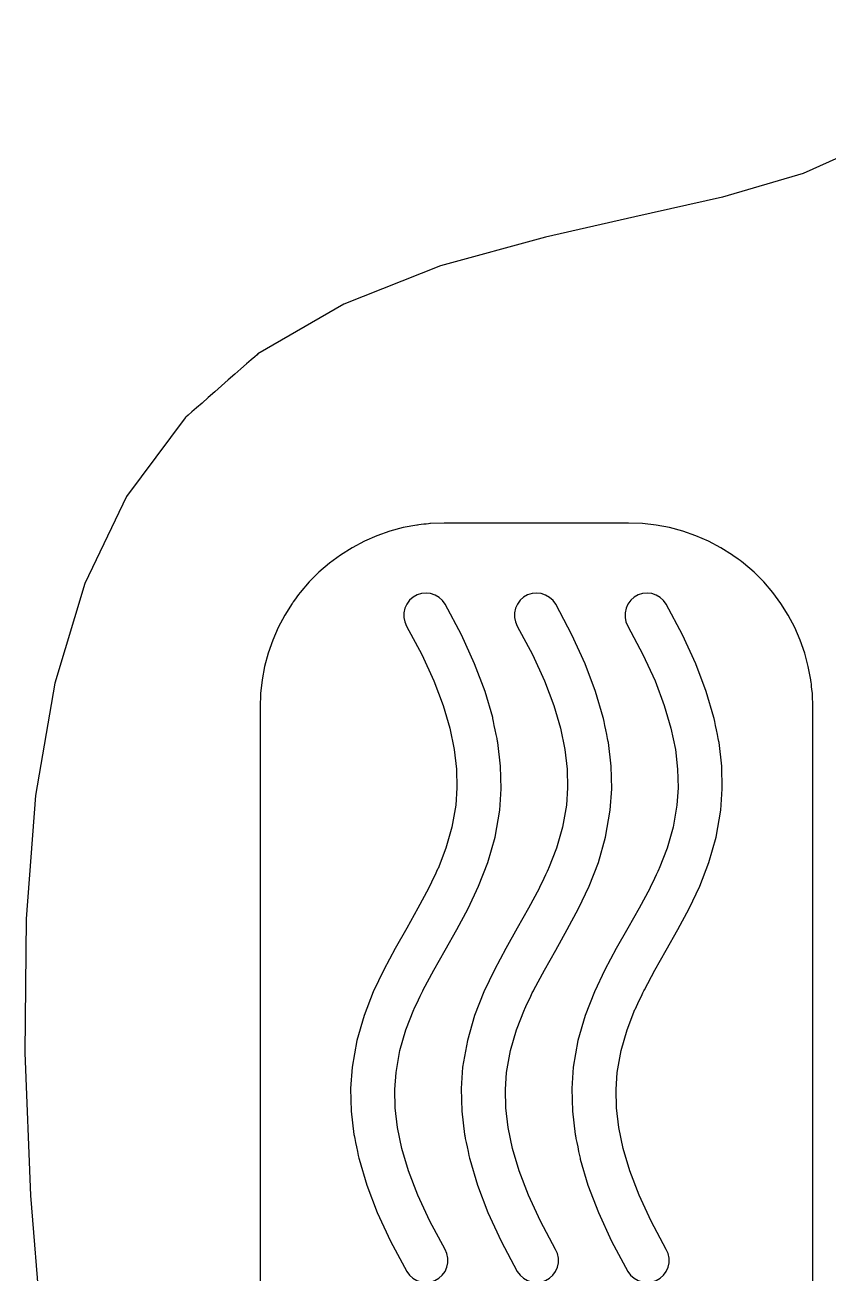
# Model space of a CAD drawing. Header units: centimetres. Extents: x -35.4 to 30.2, y -20.1 to 20.9.
# Drawn here: x -19.82 to -15.46, y -6.35 to 0.42 of the extents above; entities that cross this region are included whole.
import ezdxf

# ---------------------------------------------------------------- set-up
doc = ezdxf.new("R2010")
doc.units = ezdxf.units.CM
doc.header["$MEASUREMENT"] = 0
doc.layers.add('Capa 1', color=7, linetype='Continuous')

msp = doc.modelspace()

# ---------------------------------------------------------------- linework, layer by layer
at = {"layer": 'Capa 1', "color": 1, "lineweight": 25}
for points, knots in [([(-14.87783, 0.41948), (-14.87783, 0.41948), (-14.90333, 0.2148), (-14.90333, 0.2148), (-14.90333, 0.2148), (-14.90333, 0.2148), (-14.97505, 0.04526), (-14.97505, 0.04526), (-14.97505, 0.04526), (-14.97505, 0.04526), (-15.08625, -0.09469), (-15.08625, -0.09469), (-15.08625, -0.09469), (-15.08625, -0.09469), (-15.31369, -0.26007), (-15.31369, -0.26007), (-15.31369, -0.26007), (-15.31369, -0.26007), (-15.59725, -0.38562), (-15.59725, -0.38562), (-15.59725, -0.38562), (-15.59725, -0.38562), (-16.03452, -0.51393), (-16.03452, -0.51393), (-16.03452, -0.51393), (-16.03452, -0.51393), (-16.5095, -0.62188), (-16.5095, -0.62188), (-16.5095, -0.62188), (-16.5095, -0.62188), (-16.99541, -0.73114), (-16.99541, -0.73114), (-16.99541, -0.73114), (-16.99541, -0.73114), (-17.56345, -0.88812), (-17.56345, -0.88812), (-17.56345, -0.88812), (-17.56345, -0.88812), (-18.08966, -1.09436), (-18.08966, -1.09436), (-18.08966, -1.09436), (-18.08966, -1.09436), (-18.55543, -1.36554), (-18.55543, -1.36554), (-18.55543, -1.36554), (-18.55543, -1.36554), (-18.94962, -1.71179), (-18.94962, -1.71179), (-18.94962, -1.71179), (-18.94962, -1.71179), (-19.2672, -2.13837), (-19.2672, -2.13837), (-19.2672, -2.13837), (-19.2672, -2.13837), (-19.49421, -2.61035), (-19.49421, -2.61035), (-19.49421, -2.61035), (-19.49421, -2.61035), (-19.65716, -3.15221), (-19.65716, -3.15221), (-19.65716, -3.15221), (-19.65716, -3.15221), (-19.76101, -3.76065), (-19.76101, -3.76065), (-19.76101, -3.76065), (-19.76101, -3.76065), (-19.81238, -4.43075), (-19.81238, -4.43075), (-19.81238, -4.43075), (-19.81238, -4.43075), (-19.8188, -5.15638), (-19.8188, -5.15638), (-19.8188, -5.15638), (-19.8188, -5.15638), (-19.78811, -5.93027), (-19.78811, -5.93027), (-19.78811, -5.93027), (-19.78811, -5.93027), (-19.6839, -7.22472), (-19.6839, -7.22472), (-19.6839, -7.22472), (-19.6839, -7.22472), (-19.53559, -8.58503), (-19.53559, -8.58503), (-19.53559, -8.58503), (-19.53559, -8.58503), (-19.36583, -9.97564), (-19.36583, -9.97564), (-19.36583, -9.97564), (-19.36583, -9.97564), (-19.23149, -11.03521), (-19.23149, -11.03521), (-19.23149, -11.03521), (-19.23149, -11.03521), (-19.09716, -12.07478), (-19.09716, -12.07478), (-19.09716, -12.07478), (-19.09716, -12.07478), (-18.96331, -13.07839), (-18.96331, -13.07839), (-18.96331, -13.07839), (-18.96331, -13.07839), (-18.82767, -14.03068), (-18.82767, -14.03068), (-18.82767, -14.03068), (-18.82767, -14.03068), (-18.68536, -14.91728), (-18.68536, -14.91728), (-18.68536, -14.91728), (-18.68536, -14.91728), (-18.53254, -15.71167), (-18.53254, -15.71167), (-18.53254, -15.71167), (-18.53254, -15.71167), (-18.35897, -16.4198), (-18.35897, -16.4198), (-18.35897, -16.4198), (-18.35897, -16.4198), (-18.15654, -17.03374), (-18.15654, -17.03374), (-18.15654, -17.03374), (-18.15654, -17.03374), (-17.91768, -17.54872), (-17.91768, -17.54872), (-17.91768, -17.54872), (-17.91768, -17.54872), (-17.66389, -17.93036), (-17.66389, -17.93036), (-17.66389, -17.93036), (-17.66389, -17.93036), (-17.37264, -18.23269), (-17.37264, -18.23269), (-17.37264, -18.23269), (-17.37264, -18.23269), (-17.04455, -18.46319), (-17.04455, -18.46319), (-17.04455, -18.46319), (-17.04455, -18.46319), (-16.68409, -18.63454), (-16.68409, -18.63454), (-16.68409, -18.63454), (-16.68409, -18.63454), (-16.30069, -18.76559), (-16.30069, -18.76559), (-16.30069, -18.76559), (-16.30069, -18.76559), (-15.97476, -18.86285), (-15.97476, -18.86285), (-15.97476, -18.86285), (-15.97476, -18.86285), (-15.65662, -18.97017), (-15.65662, -18.97017), (-15.65662, -18.97017), (-15.65662, -18.97017), (-15.36336, -19.1122), (-15.36336, -19.1122), (-15.36336, -19.1122), (-15.36336, -19.1122), (-15.17261, -19.25948), (-15.17261, -19.25948), (-15.17261, -19.25948), (-15.17261, -19.25948), (-15.01915, -19.45813), (-15.01915, -19.45813), (-15.01915, -19.45813), (-15.01915, -19.45813), (-14.94387, -19.62747), (-14.94387, -19.62747), (-14.94387, -19.62747), (-14.94387, -19.62747), (-14.89518, -19.83289), (-14.89518, -19.83289), (-14.89518, -19.83289), (-14.89518, -19.83289), (-14.87783, -20.0805), (-14.87783, -20.0805)], [0, 0, 0, 0, 0.0222222, 0.0222222, 0.0222222, 0.0222222, 0.0444444, 0.0444444, 0.0444444, 0.0444445, 0.0666667, 0.0666667, 0.0666667, 0.0666667, 0.0888889, 0.0888889, 0.0888889, 0.0888889, 0.1111111, 0.1111111, 0.1111111, 0.1111111, 0.1333333, 0.1333333, 0.1333333, 0.1333333, 0.1555556, 0.1555556, 0.1555556, 0.1555556, 0.1777778, 0.1777778, 0.1777778, 0.1777778, 0.2, 0.2, 0.2, 0.2, 0.2222222, 0.2222222, 0.2222222, 0.2222222, 0.2444444, 0.2444444, 0.2444444, 0.2444445, 0.2666667, 0.2666667, 0.2666667, 0.2666667, 0.2888889, 0.2888889, 0.2888889, 0.2888889, 0.3111111, 0.3111111, 0.3111111, 0.3111111, 0.3333333, 0.3333333, 0.3333333, 0.3333333, 0.3555556, 0.3555556, 0.3555556, 0.3555556, 0.3777778, 0.3777778, 0.3777778, 0.3777778, 0.4, 0.4, 0.4, 0.4, 0.4222222, 0.4222222, 0.4222222, 0.4222222, 0.4444444, 0.4444444, 0.4444444, 0.4444445, 0.4666667, 0.4666667, 0.4666667, 0.4666667, 0.4888889, 0.4888889, 0.4888889, 0.4888889, 0.5111111, 0.5111111, 0.5111111, 0.5111111, 0.5333333, 0.5333333, 0.5333333, 0.5333333, 0.5555556, 0.5555556, 0.5555556, 0.5555556, 0.5777778, 0.5777778, 0.5777778, 0.5777778, 0.6, 0.6, 0.6, 0.6, 0.6222222, 0.6222222, 0.6222222, 0.6222222, 0.6444444, 0.6444444, 0.6444444, 0.6444445, 0.6666667, 0.6666667, 0.6666667, 0.6666667, 0.6888889, 0.6888889, 0.6888889, 0.6888889, 0.7111111, 0.7111111, 0.7111111, 0.7111111, 0.7333333, 0.7333333, 0.7333333, 0.7333333, 0.7555556, 0.7555556, 0.7555556, 0.7555556, 0.7777778, 0.7777778, 0.7777778, 0.7777778, 0.8, 0.8, 0.8, 0.8, 0.8222222, 0.8222222, 0.8222222, 0.8222222, 0.8444444, 0.8444444, 0.8444444, 0.8444445, 0.8666667, 0.8666667, 0.8666667, 0.8666667, 0.8888889, 0.8888889, 0.8888889, 0.8888889, 0.9111111, 0.9111111, 0.9111111, 0.9111111, 0.9333333, 0.9333333, 0.9333333, 0.9333333, 0.9555556, 0.9555556, 0.9555556, 0.9555556, 1, 1, 1, 1]), ([(-17.54361, -2.28265), (-17.54361, -2.28265), (-17.61833, -2.28543), (-17.61833, -2.28543), (-17.61833, -2.28543), (-17.61833, -2.28543), (-17.69266, -2.29383), (-17.69266, -2.29383), (-17.69266, -2.29383), (-17.69266, -2.29383), (-17.76614, -2.30773), (-17.76614, -2.30773), (-17.76614, -2.30773), (-17.76614, -2.30773), (-17.83835, -2.32706), (-17.83835, -2.32706), (-17.83835, -2.32706), (-17.83835, -2.32706), (-17.90894, -2.35175), (-17.90894, -2.35175), (-17.90894, -2.35175), (-17.90894, -2.35175), (-17.97749, -2.38167), (-17.97749, -2.38167), (-17.97749, -2.38167), (-17.97749, -2.38167), (-18.0436, -2.41663), (-18.0436, -2.41663), (-18.0436, -2.41663), (-18.0436, -2.41663), (-18.10692, -2.45639), (-18.10692, -2.45639), (-18.10692, -2.45639), (-18.10692, -2.45639), (-18.16711, -2.5008), (-18.16711, -2.5008), (-18.16711, -2.5008), (-18.16711, -2.5008), (-18.2238, -2.54959), (-18.2238, -2.54959), (-18.2238, -2.54959), (-18.2238, -2.54959), (-18.27664, -2.60247), (-18.27664, -2.60247), (-18.27664, -2.60247), (-18.27664, -2.60247), (-18.32543, -2.65916), (-18.32543, -2.65916), (-18.32543, -2.65916), (-18.32543, -2.65916), (-18.36985, -2.71931), (-18.36985, -2.71931), (-18.36985, -2.71931), (-18.36985, -2.71931), (-18.40964, -2.78264), (-18.40964, -2.78264), (-18.40964, -2.78264), (-18.40964, -2.78264), (-18.44457, -2.84875), (-18.44457, -2.84875), (-18.44457, -2.84875), (-18.44457, -2.84875), (-18.47448, -2.91729), (-18.47448, -2.91729), (-18.47448, -2.91729), (-18.47448, -2.91729), (-18.49918, -2.98788), (-18.49918, -2.98788), (-18.49918, -2.98788), (-18.49918, -2.98788), (-18.51854, -3.06013), (-18.51854, -3.06013), (-18.51854, -3.06013), (-18.51854, -3.06013), (-18.53244, -3.13362), (-18.53244, -3.13362), (-18.53244, -3.13362), (-18.53244, -3.13362), (-18.5408, -3.20791), (-18.5408, -3.20791), (-18.5408, -3.20791), (-18.5408, -3.20791), (-18.54359, -3.28263), (-18.54359, -3.28263)], [0, 0, 0, 0, 0.0454545, 0.0454545, 0.0454545, 0.0454546, 0.0909091, 0.0909091, 0.0909091, 0.0909091, 0.1363636, 0.1363636, 0.1363636, 0.1363636, 0.1818182, 0.1818182, 0.1818182, 0.1818182, 0.2272727, 0.2272727, 0.2272727, 0.2272727, 0.2727273, 0.2727273, 0.2727273, 0.2727273, 0.3181818, 0.3181818, 0.3181818, 0.3181818, 0.3636364, 0.3636364, 0.3636364, 0.3636364, 0.4090909, 0.4090909, 0.4090909, 0.4090909, 0.4545455, 0.4545455, 0.4545455, 0.4545455, 0.5, 0.5, 0.5, 0.5, 0.5454545, 0.5454545, 0.5454545, 0.5454546, 0.5909091, 0.5909091, 0.5909091, 0.5909091, 0.6363636, 0.6363636, 0.6363636, 0.6363636, 0.6818182, 0.6818182, 0.6818182, 0.6818182, 0.7272727, 0.7272727, 0.7272727, 0.7272727, 0.7727273, 0.7727273, 0.7727273, 0.7727273, 0.8181818, 0.8181818, 0.8181818, 0.8181818, 0.8636364, 0.8636364, 0.8636364, 0.8636364, 0.9090909, 0.9090909, 0.9090909, 0.9090909, 1, 1, 1, 1]), ([(-15.5436, -3.28263), (-15.5436, -3.28263), (-15.54639, -3.20791), (-15.54639, -3.20791), (-15.54639, -3.20791), (-15.54639, -3.20791), (-15.55479, -3.13362), (-15.55479, -3.13362), (-15.55479, -3.13362), (-15.55479, -3.13362), (-15.56869, -3.06013), (-15.56869, -3.06013), (-15.56869, -3.06013), (-15.56869, -3.06013), (-15.58802, -2.98788), (-15.58802, -2.98788), (-15.58802, -2.98788), (-15.58802, -2.98788), (-15.61275, -2.91729), (-15.61275, -2.91729), (-15.61275, -2.91729), (-15.61275, -2.91729), (-15.64263, -2.84875), (-15.64263, -2.84875), (-15.64263, -2.84875), (-15.64263, -2.84875), (-15.67759, -2.78264), (-15.67759, -2.78264), (-15.67759, -2.78264), (-15.67759, -2.78264), (-15.71738, -2.71931), (-15.71738, -2.71931), (-15.71738, -2.71931), (-15.71738, -2.71931), (-15.76176, -2.65916), (-15.76176, -2.65916), (-15.76176, -2.65916), (-15.76176, -2.65916), (-15.81055, -2.60247), (-15.81055, -2.60247), (-15.81055, -2.60247), (-15.81055, -2.60247), (-15.86343, -2.54959), (-15.86343, -2.54959), (-15.86343, -2.54959), (-15.86343, -2.54959), (-15.92012, -2.5008), (-15.92012, -2.5008), (-15.92012, -2.5008), (-15.92012, -2.5008), (-15.98027, -2.45639), (-15.98027, -2.45639), (-15.98027, -2.45639), (-15.98027, -2.45639), (-16.0436, -2.41663), (-16.0436, -2.41663), (-16.0436, -2.41663), (-16.0436, -2.41663), (-16.10971, -2.38167), (-16.10971, -2.38167), (-16.10971, -2.38167), (-16.10971, -2.38167), (-16.17825, -2.35175), (-16.17825, -2.35175), (-16.17825, -2.35175), (-16.17825, -2.35175), (-16.24884, -2.32706), (-16.24884, -2.32706), (-16.24884, -2.32706), (-16.24884, -2.32706), (-16.32109, -2.30773), (-16.32109, -2.30773), (-16.32109, -2.30773), (-16.32109, -2.30773), (-16.39458, -2.29383), (-16.39458, -2.29383), (-16.39458, -2.29383), (-16.39458, -2.29383), (-16.46887, -2.28543), (-16.46887, -2.28543), (-16.46887, -2.28543), (-16.46887, -2.28543), (-16.54362, -2.28265), (-16.54362, -2.28265)], [0, 0, 0, 0, 0.0454545, 0.0454545, 0.0454545, 0.0454546, 0.0909091, 0.0909091, 0.0909091, 0.0909091, 0.1363636, 0.1363636, 0.1363636, 0.1363636, 0.1818182, 0.1818182, 0.1818182, 0.1818182, 0.2272727, 0.2272727, 0.2272727, 0.2272727, 0.2727273, 0.2727273, 0.2727273, 0.2727273, 0.3181818, 0.3181818, 0.3181818, 0.3181818, 0.3636364, 0.3636364, 0.3636364, 0.3636364, 0.4090909, 0.4090909, 0.4090909, 0.4090909, 0.4545455, 0.4545455, 0.4545455, 0.4545455, 0.5, 0.5, 0.5, 0.5, 0.5454545, 0.5454545, 0.5454545, 0.5454546, 0.5909091, 0.5909091, 0.5909091, 0.5909091, 0.6363636, 0.6363636, 0.6363636, 0.6363636, 0.6818182, 0.6818182, 0.6818182, 0.6818182, 0.7272727, 0.7272727, 0.7272727, 0.7272727, 0.7727273, 0.7727273, 0.7727273, 0.7727273, 0.8181818, 0.8181818, 0.8181818, 0.8181818, 0.8636364, 0.8636364, 0.8636364, 0.8636364, 0.9090909, 0.9090909, 0.9090909, 0.9090909, 1, 1, 1, 1]), ([(-17.53927, -2.72337), (-17.53927, -2.72337), (-17.55387, -2.70294), (-17.55387, -2.70294), (-17.55387, -2.70294), (-17.55387, -2.70294), (-17.57243, -2.68605), (-17.57243, -2.68605), (-17.57243, -2.68605), (-17.57243, -2.68605), (-17.59405, -2.67335), (-17.59405, -2.67335), (-17.59405, -2.67335), (-17.59405, -2.67335), (-17.61787, -2.66544), (-17.61787, -2.66544), (-17.61787, -2.66544), (-17.61787, -2.66544), (-17.64277, -2.66266), (-17.64277, -2.66266), (-17.64277, -2.66266), (-17.64277, -2.66266), (-17.66775, -2.66509), (-17.66775, -2.66509), (-17.66775, -2.66509), (-17.66775, -2.66509), (-17.69167, -2.67268), (-17.69167, -2.67268), (-17.69167, -2.67268), (-17.69167, -2.67268), (-17.71347, -2.68509), (-17.71347, -2.68509), (-17.71347, -2.68509), (-17.71347, -2.68509), (-17.73224, -2.70175), (-17.73224, -2.70175), (-17.73224, -2.70175), (-17.73224, -2.70175), (-17.74713, -2.72192), (-17.74713, -2.72192), (-17.74713, -2.72192), (-17.74713, -2.72192), (-17.7575, -2.74478), (-17.7575, -2.74478), (-17.7575, -2.74478), (-17.7575, -2.74478), (-17.76286, -2.7693), (-17.76286, -2.7693), (-17.76286, -2.7693), (-17.76286, -2.7693), (-17.76304, -2.79438), (-17.76304, -2.79438), (-17.76304, -2.79438), (-17.76304, -2.79438), (-17.75799, -2.81894), (-17.75799, -2.81894), (-17.75799, -2.81894), (-17.75799, -2.81894), (-17.74794, -2.84194), (-17.74794, -2.84194)], [0, 0, 0, 0, 0.0625, 0.0625, 0.0625, 0.0625, 0.125, 0.125, 0.125, 0.125, 0.1875, 0.1875, 0.1875, 0.1875, 0.25, 0.25, 0.25, 0.25, 0.3125, 0.3125, 0.3125, 0.3125, 0.375, 0.375, 0.375, 0.375, 0.4375, 0.4375, 0.4375, 0.4375, 0.5, 0.5, 0.5, 0.5, 0.5625, 0.5625, 0.5625, 0.5625, 0.625, 0.625, 0.625, 0.625, 0.6875, 0.6875, 0.6875, 0.6875, 0.75, 0.75, 0.75, 0.75, 0.8125, 0.8125, 0.8125, 0.8125, 0.875, 0.875, 0.875, 0.875, 1, 1, 1, 1]), ([(-16.93926, -2.72337), (-16.93926, -2.72337), (-16.95387, -2.70294), (-16.95387, -2.70294), (-16.95387, -2.70294), (-16.95387, -2.70294), (-16.97243, -2.68605), (-16.97243, -2.68605), (-16.97243, -2.68605), (-16.97243, -2.68605), (-16.99405, -2.67335), (-16.99405, -2.67335), (-16.99405, -2.67335), (-16.99405, -2.67335), (-17.01786, -2.66544), (-17.01786, -2.66544), (-17.01786, -2.66544), (-17.01786, -2.66544), (-17.0428, -2.66266), (-17.0428, -2.66266), (-17.0428, -2.66266), (-17.0428, -2.66266), (-17.06775, -2.66509), (-17.06775, -2.66509), (-17.06775, -2.66509), (-17.06775, -2.66509), (-17.09166, -2.67268), (-17.09166, -2.67268), (-17.09166, -2.67268), (-17.09166, -2.67268), (-17.11347, -2.68509), (-17.11347, -2.68509), (-17.11347, -2.68509), (-17.11347, -2.68509), (-17.13223, -2.70175), (-17.13223, -2.70175), (-17.13223, -2.70175), (-17.13223, -2.70175), (-17.14712, -2.72192), (-17.14712, -2.72192), (-17.14712, -2.72192), (-17.14712, -2.72192), (-17.15749, -2.74478), (-17.15749, -2.74478), (-17.15749, -2.74478), (-17.15749, -2.74478), (-17.16285, -2.7693), (-17.16285, -2.7693), (-17.16285, -2.7693), (-17.16285, -2.7693), (-17.16303, -2.79438), (-17.16303, -2.79438), (-17.16303, -2.79438), (-17.16303, -2.79438), (-17.15799, -2.81894), (-17.15799, -2.81894), (-17.15799, -2.81894), (-17.15799, -2.81894), (-17.14793, -2.84194), (-17.14793, -2.84194)], [0, 0, 0, 0, 0.0625, 0.0625, 0.0625, 0.0625, 0.125, 0.125, 0.125, 0.125, 0.1875, 0.1875, 0.1875, 0.1875, 0.25, 0.25, 0.25, 0.25, 0.3125, 0.3125, 0.3125, 0.3125, 0.375, 0.375, 0.375, 0.375, 0.4375, 0.4375, 0.4375, 0.4375, 0.5, 0.5, 0.5, 0.5, 0.5625, 0.5625, 0.5625, 0.5625, 0.625, 0.625, 0.625, 0.625, 0.6875, 0.6875, 0.6875, 0.6875, 0.75, 0.75, 0.75, 0.75, 0.8125, 0.8125, 0.8125, 0.8125, 0.875, 0.875, 0.875, 0.875, 1, 1, 1, 1]), ([(-16.33929, -2.72337), (-16.33929, -2.72337), (-16.3539, -2.70294), (-16.3539, -2.70294), (-16.3539, -2.70294), (-16.3539, -2.70294), (-16.37242, -2.68605), (-16.37242, -2.68605), (-16.37242, -2.68605), (-16.37242, -2.68605), (-16.39405, -2.67335), (-16.39405, -2.67335), (-16.39405, -2.67335), (-16.39405, -2.67335), (-16.41786, -2.66544), (-16.41786, -2.66544), (-16.41786, -2.66544), (-16.41786, -2.66544), (-16.4428, -2.66266), (-16.4428, -2.66266), (-16.4428, -2.66266), (-16.4428, -2.66266), (-16.46774, -2.66509), (-16.46774, -2.66509), (-16.46774, -2.66509), (-16.46774, -2.66509), (-16.49166, -2.67268), (-16.49166, -2.67268), (-16.49166, -2.67268), (-16.49166, -2.67268), (-16.51346, -2.68509), (-16.51346, -2.68509), (-16.51346, -2.68509), (-16.51346, -2.68509), (-16.53223, -2.70175), (-16.53223, -2.70175), (-16.53223, -2.70175), (-16.53223, -2.70175), (-16.54712, -2.72192), (-16.54712, -2.72192), (-16.54712, -2.72192), (-16.54712, -2.72192), (-16.55749, -2.74478), (-16.55749, -2.74478), (-16.55749, -2.74478), (-16.55749, -2.74478), (-16.56285, -2.7693), (-16.56285, -2.7693), (-16.56285, -2.7693), (-16.56285, -2.7693), (-16.56303, -2.79438), (-16.56303, -2.79438), (-16.56303, -2.79438), (-16.56303, -2.79438), (-16.55798, -2.81894), (-16.55798, -2.81894), (-16.55798, -2.81894), (-16.55798, -2.81894), (-16.54793, -2.84194), (-16.54793, -2.84194)], [0, 0, 0, 0, 0.0625, 0.0625, 0.0625, 0.0625, 0.125, 0.125, 0.125, 0.125, 0.1875, 0.1875, 0.1875, 0.1875, 0.25, 0.25, 0.25, 0.25, 0.3125, 0.3125, 0.3125, 0.3125, 0.375, 0.375, 0.375, 0.375, 0.4375, 0.4375, 0.4375, 0.4375, 0.5, 0.5, 0.5, 0.5, 0.5625, 0.5625, 0.5625, 0.5625, 0.625, 0.625, 0.625, 0.625, 0.6875, 0.6875, 0.6875, 0.6875, 0.75, 0.75, 0.75, 0.75, 0.8125, 0.8125, 0.8125, 0.8125, 0.875, 0.875, 0.875, 0.875, 1, 1, 1, 1]), ([(-17.53955, -6.22286), (-17.53955, -6.22286), (-17.62143, -6.07077), (-17.62143, -6.07077), (-17.62143, -6.07077), (-17.62143, -6.07077), (-17.68687, -5.9292), (-17.68687, -5.9292), (-17.68687, -5.9292), (-17.68687, -5.9292), (-17.73707, -5.79762), (-17.73707, -5.79762), (-17.73707, -5.79762), (-17.73707, -5.79762), (-17.77337, -5.67534), (-17.77337, -5.67534), (-17.77337, -5.67534), (-17.77337, -5.67534), (-17.79708, -5.56168), (-17.79708, -5.56168), (-17.79708, -5.56168), (-17.79708, -5.56168), (-17.80957, -5.45567), (-17.80957, -5.45567), (-17.80957, -5.45567), (-17.80957, -5.45567), (-17.81204, -5.3564), (-17.81204, -5.3564), (-17.81204, -5.3564), (-17.81204, -5.3564), (-17.80565, -5.2627), (-17.80565, -5.2627), (-17.80565, -5.2627), (-17.80565, -5.2627), (-17.78501, -5.14452), (-17.78501, -5.14452), (-17.78501, -5.14452), (-17.78501, -5.14452), (-17.75235, -5.03181), (-17.75235, -5.03181), (-17.75235, -5.03181), (-17.75235, -5.03181), (-17.70948, -4.92255), (-17.70948, -4.92255), (-17.70948, -4.92255), (-17.70948, -4.92255), (-17.65823, -4.81503), (-17.65823, -4.81503), (-17.65823, -4.81503), (-17.65823, -4.81503), (-17.60076, -4.70778), (-17.60076, -4.70778), (-17.60076, -4.70778), (-17.60076, -4.70778), (-17.53941, -4.59941), (-17.53941, -4.59941), (-17.53941, -4.59941), (-17.53941, -4.59941), (-17.47658, -4.48846), (-17.47658, -4.48846), (-17.47658, -4.48846), (-17.47658, -4.48846), (-17.41509, -4.37331), (-17.41509, -4.37331), (-17.41509, -4.37331), (-17.41509, -4.37331), (-17.35783, -4.25242), (-17.35783, -4.25242), (-17.35783, -4.25242), (-17.35783, -4.25242), (-17.30785, -4.12418), (-17.30785, -4.12418), (-17.30785, -4.12418), (-17.30785, -4.12418), (-17.26848, -3.98727), (-17.26848, -3.98727), (-17.26848, -3.98727), (-17.26848, -3.98727), (-17.24311, -3.84069), (-17.24311, -3.84069), (-17.24311, -3.84069), (-17.24311, -3.84069), (-17.23524, -3.72406), (-17.23524, -3.72406), (-17.23524, -3.72406), (-17.23524, -3.72406), (-17.23824, -3.6015), (-17.23824, -3.6015), (-17.23824, -3.6015), (-17.23824, -3.6015), (-17.25324, -3.47285), (-17.25324, -3.47285), (-17.25324, -3.47285), (-17.25324, -3.47285), (-17.28111, -3.33773), (-17.28111, -3.33773), (-17.28111, -3.33773), (-17.28111, -3.33773), (-17.32277, -3.19585), (-17.32277, -3.19585), (-17.32277, -3.19585), (-17.32277, -3.19585), (-17.37907, -3.04659), (-17.37907, -3.04659), (-17.37907, -3.04659), (-17.37907, -3.04659), (-17.45093, -2.88932), (-17.45093, -2.88932), (-17.45093, -2.88932), (-17.45093, -2.88932), (-17.53927, -2.72337), (-17.53927, -2.72337)], [0, 0, 0, 0, 0.0344828, 0.0344828, 0.0344828, 0.0344828, 0.0689655, 0.0689655, 0.0689655, 0.0689655, 0.1034483, 0.1034483, 0.1034483, 0.1034483, 0.137931, 0.137931, 0.137931, 0.137931, 0.1724138, 0.1724138, 0.1724138, 0.1724138, 0.2068966, 0.2068966, 0.2068966, 0.2068966, 0.2413793, 0.2413793, 0.2413793, 0.2413793, 0.2758621, 0.2758621, 0.2758621, 0.2758621, 0.3103448, 0.3103448, 0.3103448, 0.3103448, 0.3448276, 0.3448276, 0.3448276, 0.3448276, 0.3793103, 0.3793103, 0.3793103, 0.3793104, 0.4137931, 0.4137931, 0.4137931, 0.4137931, 0.4482759, 0.4482759, 0.4482759, 0.4482759, 0.4827586, 0.4827586, 0.4827586, 0.4827586, 0.5172414, 0.5172414, 0.5172414, 0.5172414, 0.5517241, 0.5517241, 0.5517241, 0.5517241, 0.5862069, 0.5862069, 0.5862069, 0.5862069, 0.6206897, 0.6206897, 0.6206897, 0.6206897, 0.6551724, 0.6551724, 0.6551724, 0.6551724, 0.6896552, 0.6896552, 0.6896552, 0.6896552, 0.7241379, 0.7241379, 0.7241379, 0.7241379, 0.7586207, 0.7586207, 0.7586207, 0.7586207, 0.7931034, 0.7931034, 0.7931034, 0.7931035, 0.8275862, 0.8275862, 0.8275862, 0.8275862, 0.862069, 0.862069, 0.862069, 0.862069, 0.8965517, 0.8965517, 0.8965517, 0.8965517, 0.9310345, 0.9310345, 0.9310345, 0.9310345, 1, 1, 1, 1]), ([(-16.93955, -6.22286), (-16.93955, -6.22286), (-17.02143, -6.07077), (-17.02143, -6.07077), (-17.02143, -6.07077), (-17.02143, -6.07077), (-17.08687, -5.9292), (-17.08687, -5.9292), (-17.08687, -5.9292), (-17.08687, -5.9292), (-17.13707, -5.79762), (-17.13707, -5.79762), (-17.13707, -5.79762), (-17.13707, -5.79762), (-17.17337, -5.67534), (-17.17337, -5.67534), (-17.17337, -5.67534), (-17.17337, -5.67534), (-17.19707, -5.56168), (-17.19707, -5.56168), (-17.19707, -5.56168), (-17.19707, -5.56168), (-17.20956, -5.45567), (-17.20956, -5.45567), (-17.20956, -5.45567), (-17.20956, -5.45567), (-17.21203, -5.3564), (-17.21203, -5.3564), (-17.21203, -5.3564), (-17.21203, -5.3564), (-17.20565, -5.2627), (-17.20565, -5.2627), (-17.20565, -5.2627), (-17.20565, -5.2627), (-17.18501, -5.14452), (-17.18501, -5.14452), (-17.18501, -5.14452), (-17.18501, -5.14452), (-17.15234, -5.03181), (-17.15234, -5.03181), (-17.15234, -5.03181), (-17.15234, -5.03181), (-17.10948, -4.92255), (-17.10948, -4.92255), (-17.10948, -4.92255), (-17.10948, -4.92255), (-17.05822, -4.81503), (-17.05822, -4.81503), (-17.05822, -4.81503), (-17.05822, -4.81503), (-17.00075, -4.70778), (-17.00075, -4.70778), (-17.00075, -4.70778), (-17.00075, -4.70778), (-16.93941, -4.59941), (-16.93941, -4.59941), (-16.93941, -4.59941), (-16.93941, -4.59941), (-16.87658, -4.48846), (-16.87658, -4.48846), (-16.87658, -4.48846), (-16.87658, -4.48846), (-16.81509, -4.37331), (-16.81509, -4.37331), (-16.81509, -4.37331), (-16.81509, -4.37331), (-16.75783, -4.25242), (-16.75783, -4.25242), (-16.75783, -4.25242), (-16.75783, -4.25242), (-16.70784, -4.12418), (-16.70784, -4.12418), (-16.70784, -4.12418), (-16.70784, -4.12418), (-16.66847, -3.98727), (-16.66847, -3.98727), (-16.66847, -3.98727), (-16.66847, -3.98727), (-16.64314, -3.84069), (-16.64314, -3.84069), (-16.64314, -3.84069), (-16.64314, -3.84069), (-16.63524, -3.72406), (-16.63524, -3.72406), (-16.63524, -3.72406), (-16.63524, -3.72406), (-16.63827, -3.6015), (-16.63827, -3.6015), (-16.63827, -3.6015), (-16.63827, -3.6015), (-16.65323, -3.47285), (-16.65323, -3.47285), (-16.65323, -3.47285), (-16.65323, -3.47285), (-16.6811, -3.33773), (-16.6811, -3.33773), (-16.6811, -3.33773), (-16.6811, -3.33773), (-16.72276, -3.19585), (-16.72276, -3.19585), (-16.72276, -3.19585), (-16.72276, -3.19585), (-16.77907, -3.04659), (-16.77907, -3.04659), (-16.77907, -3.04659), (-16.77907, -3.04659), (-16.85093, -2.88932), (-16.85093, -2.88932), (-16.85093, -2.88932), (-16.85093, -2.88932), (-16.93926, -2.72337), (-16.93926, -2.72337)], [0, 0, 0, 0, 0.0344828, 0.0344828, 0.0344828, 0.0344828, 0.0689655, 0.0689655, 0.0689655, 0.0689655, 0.1034483, 0.1034483, 0.1034483, 0.1034483, 0.137931, 0.137931, 0.137931, 0.137931, 0.1724138, 0.1724138, 0.1724138, 0.1724138, 0.2068966, 0.2068966, 0.2068966, 0.2068966, 0.2413793, 0.2413793, 0.2413793, 0.2413793, 0.2758621, 0.2758621, 0.2758621, 0.2758621, 0.3103448, 0.3103448, 0.3103448, 0.3103448, 0.3448276, 0.3448276, 0.3448276, 0.3448276, 0.3793103, 0.3793103, 0.3793103, 0.3793104, 0.4137931, 0.4137931, 0.4137931, 0.4137931, 0.4482759, 0.4482759, 0.4482759, 0.4482759, 0.4827586, 0.4827586, 0.4827586, 0.4827586, 0.5172414, 0.5172414, 0.5172414, 0.5172414, 0.5517241, 0.5517241, 0.5517241, 0.5517241, 0.5862069, 0.5862069, 0.5862069, 0.5862069, 0.6206897, 0.6206897, 0.6206897, 0.6206897, 0.6551724, 0.6551724, 0.6551724, 0.6551724, 0.6896552, 0.6896552, 0.6896552, 0.6896552, 0.7241379, 0.7241379, 0.7241379, 0.7241379, 0.7586207, 0.7586207, 0.7586207, 0.7586207, 0.7931034, 0.7931034, 0.7931034, 0.7931035, 0.8275862, 0.8275862, 0.8275862, 0.8275862, 0.862069, 0.862069, 0.862069, 0.862069, 0.8965517, 0.8965517, 0.8965517, 0.8965517, 0.9310345, 0.9310345, 0.9310345, 0.9310345, 1, 1, 1, 1]), ([(-16.33958, -6.22286), (-16.33958, -6.22286), (-16.42146, -6.07077), (-16.42146, -6.07077), (-16.42146, -6.07077), (-16.42146, -6.07077), (-16.48686, -5.9292), (-16.48686, -5.9292), (-16.48686, -5.9292), (-16.48686, -5.9292), (-16.53706, -5.79762), (-16.53706, -5.79762), (-16.53706, -5.79762), (-16.53706, -5.79762), (-16.57336, -5.67534), (-16.57336, -5.67534), (-16.57336, -5.67534), (-16.57336, -5.67534), (-16.59707, -5.56168), (-16.59707, -5.56168), (-16.59707, -5.56168), (-16.59707, -5.56168), (-16.60956, -5.45567), (-16.60956, -5.45567), (-16.60956, -5.45567), (-16.60956, -5.45567), (-16.61203, -5.3564), (-16.61203, -5.3564), (-16.61203, -5.3564), (-16.61203, -5.3564), (-16.60564, -5.2627), (-16.60564, -5.2627), (-16.60564, -5.2627), (-16.60564, -5.2627), (-16.585, -5.14452), (-16.585, -5.14452), (-16.585, -5.14452), (-16.585, -5.14452), (-16.55237, -5.03181), (-16.55237, -5.03181), (-16.55237, -5.03181), (-16.55237, -5.03181), (-16.50947, -4.92255), (-16.50947, -4.92255), (-16.50947, -4.92255), (-16.50947, -4.92255), (-16.45822, -4.81503), (-16.45822, -4.81503), (-16.45822, -4.81503), (-16.45822, -4.81503), (-16.40075, -4.70778), (-16.40075, -4.70778), (-16.40075, -4.70778), (-16.40075, -4.70778), (-16.33944, -4.59941), (-16.33944, -4.59941), (-16.33944, -4.59941), (-16.33944, -4.59941), (-16.27657, -4.48846), (-16.27657, -4.48846), (-16.27657, -4.48846), (-16.27657, -4.48846), (-16.21508, -4.37331), (-16.21508, -4.37331), (-16.21508, -4.37331), (-16.21508, -4.37331), (-16.15783, -4.25242), (-16.15783, -4.25242), (-16.15783, -4.25242), (-16.15783, -4.25242), (-16.10784, -4.12418), (-16.10784, -4.12418), (-16.10784, -4.12418), (-16.10784, -4.12418), (-16.06847, -3.98727), (-16.06847, -3.98727), (-16.06847, -3.98727), (-16.06847, -3.98727), (-16.04314, -3.84069), (-16.04314, -3.84069), (-16.04314, -3.84069), (-16.04314, -3.84069), (-16.03527, -3.72406), (-16.03527, -3.72406), (-16.03527, -3.72406), (-16.03527, -3.72406), (-16.03827, -3.6015), (-16.03827, -3.6015), (-16.03827, -3.6015), (-16.03827, -3.6015), (-16.05323, -3.47285), (-16.05323, -3.47285), (-16.05323, -3.47285), (-16.05323, -3.47285), (-16.0811, -3.33773), (-16.0811, -3.33773), (-16.0811, -3.33773), (-16.0811, -3.33773), (-16.12276, -3.19585), (-16.12276, -3.19585), (-16.12276, -3.19585), (-16.12276, -3.19585), (-16.17906, -3.04659), (-16.17906, -3.04659), (-16.17906, -3.04659), (-16.17906, -3.04659), (-16.25092, -2.88932), (-16.25092, -2.88932), (-16.25092, -2.88932), (-16.25092, -2.88932), (-16.33929, -2.72337), (-16.33929, -2.72337)], [0, 0, 0, 0, 0.0344828, 0.0344828, 0.0344828, 0.0344828, 0.0689655, 0.0689655, 0.0689655, 0.0689655, 0.1034483, 0.1034483, 0.1034483, 0.1034483, 0.137931, 0.137931, 0.137931, 0.137931, 0.1724138, 0.1724138, 0.1724138, 0.1724138, 0.2068966, 0.2068966, 0.2068966, 0.2068966, 0.2413793, 0.2413793, 0.2413793, 0.2413793, 0.2758621, 0.2758621, 0.2758621, 0.2758621, 0.3103448, 0.3103448, 0.3103448, 0.3103448, 0.3448276, 0.3448276, 0.3448276, 0.3448276, 0.3793103, 0.3793103, 0.3793103, 0.3793104, 0.4137931, 0.4137931, 0.4137931, 0.4137931, 0.4482759, 0.4482759, 0.4482759, 0.4482759, 0.4827586, 0.4827586, 0.4827586, 0.4827586, 0.5172414, 0.5172414, 0.5172414, 0.5172414, 0.5517241, 0.5517241, 0.5517241, 0.5517241, 0.5862069, 0.5862069, 0.5862069, 0.5862069, 0.6206897, 0.6206897, 0.6206897, 0.6206897, 0.6551724, 0.6551724, 0.6551724, 0.6551724, 0.6896552, 0.6896552, 0.6896552, 0.6896552, 0.7241379, 0.7241379, 0.7241379, 0.7241379, 0.7586207, 0.7586207, 0.7586207, 0.7586207, 0.7931034, 0.7931034, 0.7931034, 0.7931035, 0.8275862, 0.8275862, 0.8275862, 0.8275862, 0.862069, 0.862069, 0.862069, 0.862069, 0.8965517, 0.8965517, 0.8965517, 0.8965517, 0.9310345, 0.9310345, 0.9310345, 0.9310345, 1, 1, 1, 1]), ([(-17.74794, -2.84194), (-17.74794, -2.84194), (-17.66602, -2.99579), (-17.66602, -2.99579), (-17.66602, -2.99579), (-17.66602, -2.99579), (-17.60055, -3.13905), (-17.60055, -3.13905), (-17.60055, -3.13905), (-17.60055, -3.13905), (-17.55028, -3.27222), (-17.55028, -3.27222), (-17.55028, -3.27222), (-17.55028, -3.27222), (-17.51394, -3.39598), (-17.51394, -3.39598), (-17.51394, -3.39598), (-17.51394, -3.39598), (-17.49016, -3.51105), (-17.49016, -3.51105), (-17.49016, -3.51105), (-17.49016, -3.51105), (-17.47767, -3.61833), (-17.47767, -3.61833), (-17.47767, -3.61833), (-17.47767, -3.61833), (-17.47517, -3.7188), (-17.47517, -3.7188), (-17.47517, -3.7188), (-17.47517, -3.7188), (-17.48159, -3.81356), (-17.48159, -3.81356), (-17.48159, -3.81356), (-17.48159, -3.81356), (-17.50226, -3.93294), (-17.50226, -3.93294), (-17.50226, -3.93294), (-17.50226, -3.93294), (-17.53493, -4.04657), (-17.53493, -4.04657), (-17.53493, -4.04657), (-17.53493, -4.04657), (-17.57783, -4.15653), (-17.57783, -4.15653), (-17.57783, -4.15653), (-17.57783, -4.15653), (-17.62909, -4.26448), (-17.62909, -4.26448), (-17.62909, -4.26448), (-17.62909, -4.26448), (-17.68652, -4.37194), (-17.68652, -4.37194), (-17.68652, -4.37194), (-17.68652, -4.37194), (-17.7478, -4.48034), (-17.7478, -4.48034), (-17.7478, -4.48034), (-17.7478, -4.48034), (-17.81059, -4.59112), (-17.81059, -4.59112), (-17.81059, -4.59112), (-17.81059, -4.59112), (-17.87208, -4.70588), (-17.87208, -4.70588), (-17.87208, -4.70588), (-17.87208, -4.70588), (-17.9293, -4.82624), (-17.9293, -4.82624), (-17.9293, -4.82624), (-17.9293, -4.82624), (-17.97929, -4.95374), (-17.97929, -4.95374), (-17.97929, -4.95374), (-17.97929, -4.95374), (-18.01869, -5.08977), (-18.01869, -5.08977), (-18.01869, -5.08977), (-18.01869, -5.08977), (-18.04406, -5.23532), (-18.04406, -5.23532), (-18.04406, -5.23532), (-18.04406, -5.23532), (-18.05196, -5.35107), (-18.05196, -5.35107), (-18.05196, -5.35107), (-18.05196, -5.35107), (-18.04896, -5.47267), (-18.04896, -5.47267), (-18.04896, -5.47267), (-18.04896, -5.47267), (-18.03397, -5.60027), (-18.03397, -5.60027), (-18.03397, -5.60027), (-18.03397, -5.60027), (-18.00603, -5.73415), (-18.00603, -5.73415), (-18.00603, -5.73415), (-18.00603, -5.73415), (-17.96433, -5.87473), (-17.96433, -5.87473), (-17.96433, -5.87473), (-17.96433, -5.87473), (-17.90796, -6.02251), (-17.90796, -6.02251), (-17.90796, -6.02251), (-17.90796, -6.02251), (-17.83606, -6.17819), (-17.83606, -6.17819), (-17.83606, -6.17819), (-17.83606, -6.17819), (-17.74765, -6.34241), (-17.74765, -6.34241)], [0, 0, 0, 0, 0.0344828, 0.0344828, 0.0344828, 0.0344828, 0.0689655, 0.0689655, 0.0689655, 0.0689655, 0.1034483, 0.1034483, 0.1034483, 0.1034483, 0.137931, 0.137931, 0.137931, 0.137931, 0.1724138, 0.1724138, 0.1724138, 0.1724138, 0.2068966, 0.2068966, 0.2068966, 0.2068966, 0.2413793, 0.2413793, 0.2413793, 0.2413793, 0.2758621, 0.2758621, 0.2758621, 0.2758621, 0.3103448, 0.3103448, 0.3103448, 0.3103448, 0.3448276, 0.3448276, 0.3448276, 0.3448276, 0.3793103, 0.3793103, 0.3793103, 0.3793104, 0.4137931, 0.4137931, 0.4137931, 0.4137931, 0.4482759, 0.4482759, 0.4482759, 0.4482759, 0.4827586, 0.4827586, 0.4827586, 0.4827586, 0.5172414, 0.5172414, 0.5172414, 0.5172414, 0.5517241, 0.5517241, 0.5517241, 0.5517241, 0.5862069, 0.5862069, 0.5862069, 0.5862069, 0.6206897, 0.6206897, 0.6206897, 0.6206897, 0.6551724, 0.6551724, 0.6551724, 0.6551724, 0.6896552, 0.6896552, 0.6896552, 0.6896552, 0.7241379, 0.7241379, 0.7241379, 0.7241379, 0.7586207, 0.7586207, 0.7586207, 0.7586207, 0.7931034, 0.7931034, 0.7931034, 0.7931035, 0.8275862, 0.8275862, 0.8275862, 0.8275862, 0.862069, 0.862069, 0.862069, 0.862069, 0.8965517, 0.8965517, 0.8965517, 0.8965517, 0.9310345, 0.9310345, 0.9310345, 0.9310345, 1, 1, 1, 1]), ([(-17.14793, -2.84194), (-17.14793, -2.84194), (-17.06602, -2.99579), (-17.06602, -2.99579), (-17.06602, -2.99579), (-17.06602, -2.99579), (-17.00054, -3.13905), (-17.00054, -3.13905), (-17.00054, -3.13905), (-17.00054, -3.13905), (-16.95027, -3.27222), (-16.95027, -3.27222), (-16.95027, -3.27222), (-16.95027, -3.27222), (-16.91393, -3.39598), (-16.91393, -3.39598), (-16.91393, -3.39598), (-16.91393, -3.39598), (-16.89016, -3.51105), (-16.89016, -3.51105), (-16.89016, -3.51105), (-16.89016, -3.51105), (-16.87767, -3.61833), (-16.87767, -3.61833), (-16.87767, -3.61833), (-16.87767, -3.61833), (-16.87516, -3.7188), (-16.87516, -3.7188), (-16.87516, -3.7188), (-16.87516, -3.7188), (-16.88158, -3.81356), (-16.88158, -3.81356), (-16.88158, -3.81356), (-16.88158, -3.81356), (-16.90226, -3.93294), (-16.90226, -3.93294), (-16.90226, -3.93294), (-16.90226, -3.93294), (-16.93492, -4.04657), (-16.93492, -4.04657), (-16.93492, -4.04657), (-16.93492, -4.04657), (-16.97782, -4.15653), (-16.97782, -4.15653), (-16.97782, -4.15653), (-16.97782, -4.15653), (-17.02908, -4.26448), (-17.02908, -4.26448), (-17.02908, -4.26448), (-17.02908, -4.26448), (-17.08651, -4.37194), (-17.08651, -4.37194), (-17.08651, -4.37194), (-17.08651, -4.37194), (-17.14779, -4.48034), (-17.14779, -4.48034), (-17.14779, -4.48034), (-17.14779, -4.48034), (-17.21059, -4.59112), (-17.21059, -4.59112), (-17.21059, -4.59112), (-17.21059, -4.59112), (-17.27207, -4.70588), (-17.27207, -4.70588), (-17.27207, -4.70588), (-17.27207, -4.70588), (-17.3293, -4.82624), (-17.3293, -4.82624), (-17.3293, -4.82624), (-17.3293, -4.82624), (-17.37928, -4.95374), (-17.37928, -4.95374), (-17.37928, -4.95374), (-17.37928, -4.95374), (-17.41869, -5.08977), (-17.41869, -5.08977), (-17.41869, -5.08977), (-17.41869, -5.08977), (-17.44409, -5.23532), (-17.44409, -5.23532), (-17.44409, -5.23532), (-17.44409, -5.23532), (-17.45196, -5.35107), (-17.45196, -5.35107), (-17.45196, -5.35107), (-17.45196, -5.35107), (-17.44896, -5.47267), (-17.44896, -5.47267), (-17.44896, -5.47267), (-17.44896, -5.47267), (-17.43396, -5.60027), (-17.43396, -5.60027), (-17.43396, -5.60027), (-17.43396, -5.60027), (-17.40606, -5.73415), (-17.40606, -5.73415), (-17.40606, -5.73415), (-17.40606, -5.73415), (-17.36433, -5.87473), (-17.36433, -5.87473), (-17.36433, -5.87473), (-17.36433, -5.87473), (-17.30799, -6.02251), (-17.30799, -6.02251), (-17.30799, -6.02251), (-17.30799, -6.02251), (-17.23606, -6.17819), (-17.23606, -6.17819), (-17.23606, -6.17819), (-17.23606, -6.17819), (-17.14765, -6.34241), (-17.14765, -6.34241)], [0, 0, 0, 0, 0.0344828, 0.0344828, 0.0344828, 0.0344828, 0.0689655, 0.0689655, 0.0689655, 0.0689655, 0.1034483, 0.1034483, 0.1034483, 0.1034483, 0.137931, 0.137931, 0.137931, 0.137931, 0.1724138, 0.1724138, 0.1724138, 0.1724138, 0.2068966, 0.2068966, 0.2068966, 0.2068966, 0.2413793, 0.2413793, 0.2413793, 0.2413793, 0.2758621, 0.2758621, 0.2758621, 0.2758621, 0.3103448, 0.3103448, 0.3103448, 0.3103448, 0.3448276, 0.3448276, 0.3448276, 0.3448276, 0.3793103, 0.3793103, 0.3793103, 0.3793104, 0.4137931, 0.4137931, 0.4137931, 0.4137931, 0.4482759, 0.4482759, 0.4482759, 0.4482759, 0.4827586, 0.4827586, 0.4827586, 0.4827586, 0.5172414, 0.5172414, 0.5172414, 0.5172414, 0.5517241, 0.5517241, 0.5517241, 0.5517241, 0.5862069, 0.5862069, 0.5862069, 0.5862069, 0.6206897, 0.6206897, 0.6206897, 0.6206897, 0.6551724, 0.6551724, 0.6551724, 0.6551724, 0.6896552, 0.6896552, 0.6896552, 0.6896552, 0.7241379, 0.7241379, 0.7241379, 0.7241379, 0.7586207, 0.7586207, 0.7586207, 0.7586207, 0.7931034, 0.7931034, 0.7931034, 0.7931035, 0.8275862, 0.8275862, 0.8275862, 0.8275862, 0.862069, 0.862069, 0.862069, 0.862069, 0.8965517, 0.8965517, 0.8965517, 0.8965517, 0.9310345, 0.9310345, 0.9310345, 0.9310345, 1, 1, 1, 1]), ([(-16.54793, -2.84194), (-16.54793, -2.84194), (-16.46601, -2.99579), (-16.46601, -2.99579), (-16.46601, -2.99579), (-16.46601, -2.99579), (-16.40054, -3.13905), (-16.40054, -3.13905), (-16.40054, -3.13905), (-16.40054, -3.13905), (-16.35027, -3.27222), (-16.35027, -3.27222), (-16.35027, -3.27222), (-16.35027, -3.27222), (-16.31393, -3.39598), (-16.31393, -3.39598), (-16.31393, -3.39598), (-16.31393, -3.39598), (-16.29015, -3.51105), (-16.29015, -3.51105), (-16.29015, -3.51105), (-16.29015, -3.51105), (-16.27766, -3.61833), (-16.27766, -3.61833), (-16.27766, -3.61833), (-16.27766, -3.61833), (-16.2752, -3.7188), (-16.2752, -3.7188), (-16.2752, -3.7188), (-16.2752, -3.7188), (-16.28158, -3.81356), (-16.28158, -3.81356), (-16.28158, -3.81356), (-16.28158, -3.81356), (-16.30225, -3.93294), (-16.30225, -3.93294), (-16.30225, -3.93294), (-16.30225, -3.93294), (-16.33492, -4.04657), (-16.33492, -4.04657), (-16.33492, -4.04657), (-16.33492, -4.04657), (-16.37782, -4.15653), (-16.37782, -4.15653), (-16.37782, -4.15653), (-16.37782, -4.15653), (-16.42908, -4.26448), (-16.42908, -4.26448), (-16.42908, -4.26448), (-16.42908, -4.26448), (-16.48651, -4.37194), (-16.48651, -4.37194), (-16.48651, -4.37194), (-16.48651, -4.37194), (-16.54779, -4.48034), (-16.54779, -4.48034), (-16.54779, -4.48034), (-16.54779, -4.48034), (-16.61058, -4.59112), (-16.61058, -4.59112), (-16.61058, -4.59112), (-16.61058, -4.59112), (-16.67207, -4.70588), (-16.67207, -4.70588), (-16.67207, -4.70588), (-16.67207, -4.70588), (-16.72929, -4.82624), (-16.72929, -4.82624), (-16.72929, -4.82624), (-16.72929, -4.82624), (-16.77931, -4.95374), (-16.77931, -4.95374), (-16.77931, -4.95374), (-16.77931, -4.95374), (-16.81868, -5.08977), (-16.81868, -5.08977), (-16.81868, -5.08977), (-16.81868, -5.08977), (-16.84408, -5.23532), (-16.84408, -5.23532), (-16.84408, -5.23532), (-16.84408, -5.23532), (-16.85195, -5.35107), (-16.85195, -5.35107), (-16.85195, -5.35107), (-16.85195, -5.35107), (-16.84895, -5.47267), (-16.84895, -5.47267), (-16.84895, -5.47267), (-16.84895, -5.47267), (-16.83396, -5.60027), (-16.83396, -5.60027), (-16.83396, -5.60027), (-16.83396, -5.60027), (-16.80606, -5.73415), (-16.80606, -5.73415), (-16.80606, -5.73415), (-16.80606, -5.73415), (-16.76432, -5.87473), (-16.76432, -5.87473), (-16.76432, -5.87473), (-16.76432, -5.87473), (-16.70798, -6.02251), (-16.70798, -6.02251), (-16.70798, -6.02251), (-16.70798, -6.02251), (-16.63605, -6.17819), (-16.63605, -6.17819), (-16.63605, -6.17819), (-16.63605, -6.17819), (-16.54765, -6.34241), (-16.54765, -6.34241)], [0, 0, 0, 0, 0.0344828, 0.0344828, 0.0344828, 0.0344828, 0.0689655, 0.0689655, 0.0689655, 0.0689655, 0.1034483, 0.1034483, 0.1034483, 0.1034483, 0.137931, 0.137931, 0.137931, 0.137931, 0.1724138, 0.1724138, 0.1724138, 0.1724138, 0.2068966, 0.2068966, 0.2068966, 0.2068966, 0.2413793, 0.2413793, 0.2413793, 0.2413793, 0.2758621, 0.2758621, 0.2758621, 0.2758621, 0.3103448, 0.3103448, 0.3103448, 0.3103448, 0.3448276, 0.3448276, 0.3448276, 0.3448276, 0.3793103, 0.3793103, 0.3793103, 0.3793104, 0.4137931, 0.4137931, 0.4137931, 0.4137931, 0.4482759, 0.4482759, 0.4482759, 0.4482759, 0.4827586, 0.4827586, 0.4827586, 0.4827586, 0.5172414, 0.5172414, 0.5172414, 0.5172414, 0.5517241, 0.5517241, 0.5517241, 0.5517241, 0.5862069, 0.5862069, 0.5862069, 0.5862069, 0.6206897, 0.6206897, 0.6206897, 0.6206897, 0.6551724, 0.6551724, 0.6551724, 0.6551724, 0.6896552, 0.6896552, 0.6896552, 0.6896552, 0.7241379, 0.7241379, 0.7241379, 0.7241379, 0.7586207, 0.7586207, 0.7586207, 0.7586207, 0.7931034, 0.7931034, 0.7931034, 0.7931035, 0.8275862, 0.8275862, 0.8275862, 0.8275862, 0.862069, 0.862069, 0.862069, 0.862069, 0.8965517, 0.8965517, 0.8965517, 0.8965517, 0.9310345, 0.9310345, 0.9310345, 0.9310345, 1, 1, 1, 1]), ([(-17.74765, -6.34241), (-17.74765, -6.34241), (-17.73294, -6.36277), (-17.73294, -6.36277), (-17.73294, -6.36277), (-17.73294, -6.36277), (-17.71435, -6.37959), (-17.71435, -6.37959), (-17.71435, -6.37959), (-17.71435, -6.37959), (-17.69266, -6.39215), (-17.69266, -6.39215), (-17.69266, -6.39215), (-17.69266, -6.39215), (-17.66881, -6.39999), (-17.66881, -6.39999), (-17.66881, -6.39999), (-17.66881, -6.39999), (-17.64387, -6.40263), (-17.64387, -6.40263), (-17.64387, -6.40263), (-17.64387, -6.40263), (-17.61889, -6.40009), (-17.61889, -6.40009), (-17.61889, -6.40009), (-17.61889, -6.40009), (-17.59504, -6.39237), (-17.59504, -6.39237), (-17.59504, -6.39237), (-17.59504, -6.39237), (-17.57328, -6.37988), (-17.57328, -6.37988), (-17.57328, -6.37988), (-17.57328, -6.37988), (-17.55461, -6.36312), (-17.55461, -6.36312), (-17.55461, -6.36312), (-17.55461, -6.36312), (-17.5398, -6.34287), (-17.5398, -6.34287), (-17.5398, -6.34287), (-17.5398, -6.34287), (-17.52957, -6.31998), (-17.52957, -6.31998), (-17.52957, -6.31998), (-17.52957, -6.31998), (-17.52428, -6.29542), (-17.52428, -6.29542), (-17.52428, -6.29542), (-17.52428, -6.29542), (-17.52424, -6.27034), (-17.52424, -6.27034), (-17.52424, -6.27034), (-17.52424, -6.27034), (-17.52939, -6.24579), (-17.52939, -6.24579), (-17.52939, -6.24579), (-17.52939, -6.24579), (-17.53955, -6.22286), (-17.53955, -6.22286)], [0, 0, 0, 0, 0.0625, 0.0625, 0.0625, 0.0625, 0.125, 0.125, 0.125, 0.125, 0.1875, 0.1875, 0.1875, 0.1875, 0.25, 0.25, 0.25, 0.25, 0.3125, 0.3125, 0.3125, 0.3125, 0.375, 0.375, 0.375, 0.375, 0.4375, 0.4375, 0.4375, 0.4375, 0.5, 0.5, 0.5, 0.5, 0.5625, 0.5625, 0.5625, 0.5625, 0.625, 0.625, 0.625, 0.625, 0.6875, 0.6875, 0.6875, 0.6875, 0.75, 0.75, 0.75, 0.75, 0.8125, 0.8125, 0.8125, 0.8125, 0.875, 0.875, 0.875, 0.875, 1, 1, 1, 1]), ([(-17.14765, -6.34241), (-17.14765, -6.34241), (-17.13294, -6.36277), (-17.13294, -6.36277), (-17.13294, -6.36277), (-17.13294, -6.36277), (-17.11435, -6.37959), (-17.11435, -6.37959), (-17.11435, -6.37959), (-17.11435, -6.37959), (-17.09265, -6.39215), (-17.09265, -6.39215), (-17.09265, -6.39215), (-17.09265, -6.39215), (-17.0688, -6.39999), (-17.0688, -6.39999), (-17.0688, -6.39999), (-17.0688, -6.39999), (-17.04386, -6.40263), (-17.04386, -6.40263), (-17.04386, -6.40263), (-17.04386, -6.40263), (-17.01889, -6.40009), (-17.01889, -6.40009), (-17.01889, -6.40009), (-17.01889, -6.40009), (-16.99504, -6.39237), (-16.99504, -6.39237), (-16.99504, -6.39237), (-16.99504, -6.39237), (-16.97327, -6.37988), (-16.97327, -6.37988), (-16.97327, -6.37988), (-16.97327, -6.37988), (-16.95461, -6.36312), (-16.95461, -6.36312), (-16.95461, -6.36312), (-16.95461, -6.36312), (-16.93979, -6.34287), (-16.93979, -6.34287), (-16.93979, -6.34287), (-16.93979, -6.34287), (-16.92956, -6.31998), (-16.92956, -6.31998), (-16.92956, -6.31998), (-16.92956, -6.31998), (-16.92431, -6.29542), (-16.92431, -6.29542), (-16.92431, -6.29542), (-16.92431, -6.29542), (-16.92424, -6.27034), (-16.92424, -6.27034), (-16.92424, -6.27034), (-16.92424, -6.27034), (-16.92939, -6.24579), (-16.92939, -6.24579), (-16.92939, -6.24579), (-16.92939, -6.24579), (-16.93955, -6.22286), (-16.93955, -6.22286)], [0, 0, 0, 0, 0.0625, 0.0625, 0.0625, 0.0625, 0.125, 0.125, 0.125, 0.125, 0.1875, 0.1875, 0.1875, 0.1875, 0.25, 0.25, 0.25, 0.25, 0.3125, 0.3125, 0.3125, 0.3125, 0.375, 0.375, 0.375, 0.375, 0.4375, 0.4375, 0.4375, 0.4375, 0.5, 0.5, 0.5, 0.5, 0.5625, 0.5625, 0.5625, 0.5625, 0.625, 0.625, 0.625, 0.625, 0.6875, 0.6875, 0.6875, 0.6875, 0.75, 0.75, 0.75, 0.75, 0.8125, 0.8125, 0.8125, 0.8125, 0.875, 0.875, 0.875, 0.875, 1, 1, 1, 1]), ([(-16.54765, -6.34241), (-16.54765, -6.34241), (-16.53293, -6.36277), (-16.53293, -6.36277), (-16.53293, -6.36277), (-16.53293, -6.36277), (-16.51434, -6.37959), (-16.51434, -6.37959), (-16.51434, -6.37959), (-16.51434, -6.37959), (-16.49265, -6.39215), (-16.49265, -6.39215), (-16.49265, -6.39215), (-16.49265, -6.39215), (-16.4688, -6.39999), (-16.4688, -6.39999), (-16.4688, -6.39999), (-16.4688, -6.39999), (-16.44386, -6.40263), (-16.44386, -6.40263), (-16.44386, -6.40263), (-16.44386, -6.40263), (-16.41892, -6.40009), (-16.41892, -6.40009), (-16.41892, -6.40009), (-16.41892, -6.40009), (-16.39503, -6.39237), (-16.39503, -6.39237), (-16.39503, -6.39237), (-16.39503, -6.39237), (-16.37327, -6.37988), (-16.37327, -6.37988), (-16.37327, -6.37988), (-16.37327, -6.37988), (-16.35461, -6.36312), (-16.35461, -6.36312), (-16.35461, -6.36312), (-16.35461, -6.36312), (-16.33982, -6.34287), (-16.33982, -6.34287), (-16.33982, -6.34287), (-16.33982, -6.34287), (-16.32956, -6.31998), (-16.32956, -6.31998), (-16.32956, -6.31998), (-16.32956, -6.31998), (-16.3243, -6.29542), (-16.3243, -6.29542), (-16.3243, -6.29542), (-16.3243, -6.29542), (-16.32423, -6.27034), (-16.32423, -6.27034), (-16.32423, -6.27034), (-16.32423, -6.27034), (-16.32942, -6.24579), (-16.32942, -6.24579), (-16.32942, -6.24579), (-16.32942, -6.24579), (-16.33958, -6.22286), (-16.33958, -6.22286)], [0, 0, 0, 0, 0.0625, 0.0625, 0.0625, 0.0625, 0.125, 0.125, 0.125, 0.125, 0.1875, 0.1875, 0.1875, 0.1875, 0.25, 0.25, 0.25, 0.25, 0.3125, 0.3125, 0.3125, 0.3125, 0.375, 0.375, 0.375, 0.375, 0.4375, 0.4375, 0.4375, 0.4375, 0.5, 0.5, 0.5, 0.5, 0.5625, 0.5625, 0.5625, 0.5625, 0.625, 0.625, 0.625, 0.625, 0.6875, 0.6875, 0.6875, 0.6875, 0.75, 0.75, 0.75, 0.75, 0.8125, 0.8125, 0.8125, 0.8125, 0.875, 0.875, 0.875, 0.875, 1, 1, 1, 1])]:
    msp.add_open_spline(points, degree=3, knots=knots, dxfattribs=at)
for points in [[(-16.54362, -2.28265), (-16.54362, -2.28265), (-17.54361, -2.28265), (-17.54361, -2.28265)], [(-18.54359, -3.28263), (-18.54359, -3.28263), (-18.54359, -9.28264), (-18.54359, -9.28264)], [(-15.5436, -9.28264), (-15.5436, -9.28264), (-15.5436, -3.28263), (-15.5436, -3.28263)]]:
    msp.add_open_spline(points, degree=3, dxfattribs=at)

doc.saveas('drawing.dxf')
